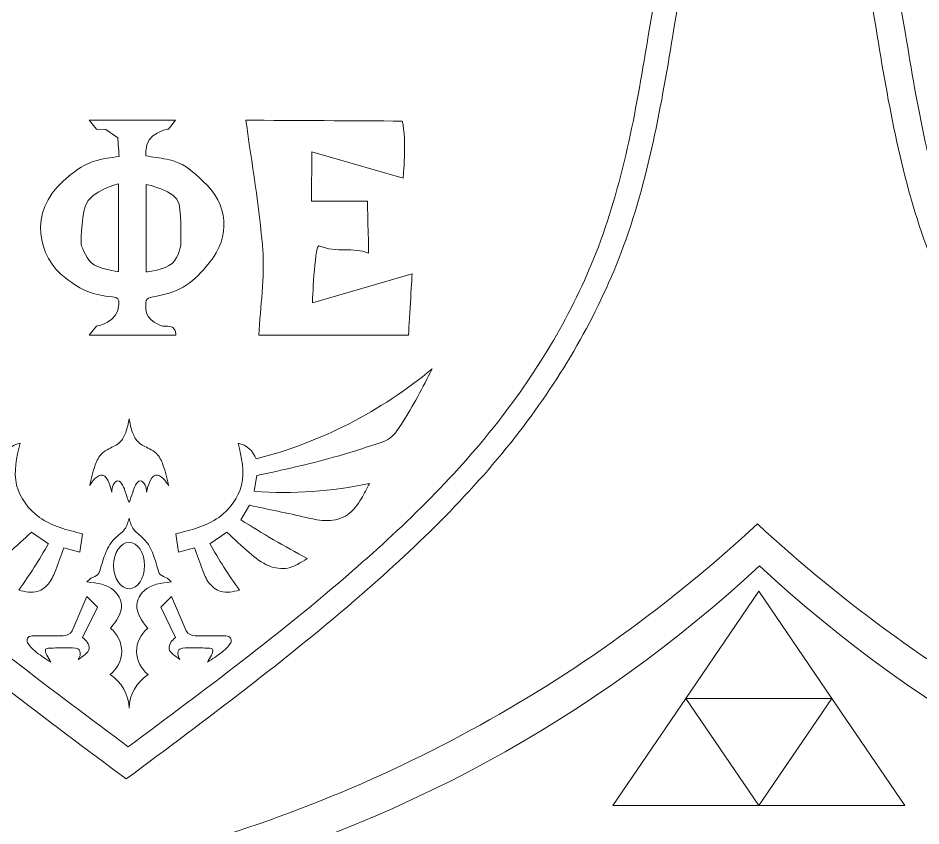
# Model space of a CAD drawing. Header units: inches. Extents: x 0 to 12, y 0 to 12.
# Drawn here: x 8.977 to 10.195, y 5.229 to 6.319 of the extents above; entities that cross this region are included whole.
import ezdxf

# ---------------------------------------------------------------- set-up
doc = ezdxf.new("R2010")
doc.units = ezdxf.units.IN
doc.header["$MEASUREMENT"] = 0

msp = doc.modelspace()

# ---------------------------------------------------------------- linework, layer by layer
at = {"color": 250, "lineweight": 0}
for p, q in [((9.8621, 6.3055), (9.9546, 6.8407)), ((10.0424, 6.8407), (10.1349, 6.3055))]:
    msp.add_line(p, q, dxfattribs=at)
at = {"color": 5, "lineweight": 0}
for p, q in [((9.8279, 6.2983), (9.9158, 6.8067)), ((10.0867, 6.8067), (10.1746, 6.2983)), ((9.2958, 5.6809), (9.299, 5.7021)), ((9.2777, 5.6423), (9.2894, 5.662)), ((9.0181, 5.6102), (8.9949, 5.6256)), ((9.064, 5.6237), (9.0602, 5.5989)), ((9.1897, 5.6237), (9.1935, 5.5989)), ((9.2356, 5.6102), (9.2588, 5.6256)), ((9.0602, 5.5989), (9.0385, 5.6046)), ((9.1935, 5.5989), (9.2152, 5.6046)), ((9.9766, 5.5463), (9.8782, 5.4015)), ((10.0751, 5.4015), (9.9766, 5.5463)), ((9.0499, 5.4925), (9.0698, 5.5388)), ((9.0698, 5.5388), (9.0842, 5.5244)), ((9.1839, 5.5388), (9.1694, 5.5244)), ((9.2038, 5.4925), (9.1839, 5.5388)), ((9.0842, 5.5244), (9.0641, 5.4836)), ((9.1694, 5.5244), (9.1895, 5.4836)), ((8.9961, 5.4858), (9.0378, 5.4858)), ((9.2575, 5.4858), (9.2158, 5.4858)), ((9.8782, 5.4015), (9.7797, 5.2568)), ((9.9766, 5.2568), (9.8782, 5.4015)), ((9.8782, 5.4015), (10.0751, 5.4015)), ((10.0751, 5.4015), (9.9766, 5.2568)), ((10.1735, 5.2568), (10.0751, 5.4015)), ((9.7797, 5.2568), (9.9766, 5.2568)), ((9.9766, 5.2568), (10.1735, 5.2568))]:
    msp.add_line(p, q, dxfattribs=at)
for centre, radius, start, end in [((9.1486, 6.3098), 0.604, 284.3341, 309.8666), ((8.986, 5.7142), 0.0322, 101.4674, 161.1937), ((9.2676, 5.7142), 0.0322, 18.8063, 78.5326), ((9.3361, 6.23), 0.5506, 265.8076, 282.0733), ((10.0692, 6.8968), 1.4833, 237.7506, 241.7403), ((8.3584, 5.9895), 0.7609, 324.5017, 330.1066), ((9.8952, 5.9895), 0.7609, 209.8934, 215.4983), ((9.4577, 6.9041), 1.8077, 227.0707, 255.8739), ((8.7463, 6.9041), 1.8077, 284.1261, 312.9293), ((11.2088, 6.9041), 1.8077, 227.0707, 255.8739), ((9.0776, 5.465), 0.0392, 306.8379, 52.1804), ((9.1761, 5.465), 0.0392, 127.8196, 233.1621), ((9.0376, 5.5004), 0.0146, 271.0459, 327.1361), ((9.2161, 5.5004), 0.0146, 212.8639, 268.9541), ((9.0708, 5.3864), 0.0561, 1.9204, 57.3192), ((9.1828, 5.3864), 0.0561, 122.6808, 178.0796)]:
    msp.add_arc(centre, radius, start, end, dxfattribs=at)
at = {"color": 250, "lineweight": 0}
for centre, start, end in [((9.5198, 7.0303), 227.0707, 255.8739), ((8.6788, 7.0303), 284.1261, 312.9293), ((11.2709, 7.0303), 227.0707, 255.8739)]:
    msp.add_arc(centre, 1.9029, start, end, dxfattribs=at)
at = {"color": 5, "lineweight": 0}
msp.add_ellipse((9.1268, 5.5807), major_axis=(0, 0.0313), ratio=0.665933, dxfattribs=at)
for points, knots in [([(9.463, 6.74), (9.4907, 6.7282), (9.511, 6.7093), (9.5251, 6.6819), (9.5445, 6.6444), (9.5533, 6.605), (9.5533, 6.5633), (9.5533, 6.5546), (9.5519, 6.5459), (9.5512, 6.5372), (9.5518, 6.5288), (9.5545, 6.52), (9.5526, 6.5123), (9.5469, 6.4892), (9.5396, 6.4665), (9.5327, 6.4437), (9.531, 6.438), (9.5284, 6.4325), (9.5263, 6.4269), (9.5157, 6.4155), (9.5051, 6.4041), (9.4946, 6.3927), (9.4941, 6.3922), (9.4944, 6.3911), (9.4944, 6.3903), (9.4944, 6.3903), (9.4944, 6.3906), (9.4944, 6.3906), (9.4709, 6.3701), (9.441, 6.3657), (9.4125, 6.358), (9.404, 6.3557), (9.3947, 6.356), (9.3858, 6.356), (9.2315, 6.3559), (9.0772, 6.3558), (8.9229, 6.3562), (8.911, 6.3563), (8.9063, 6.3519), (8.9033, 6.3412), (8.8963, 6.3164), (8.888, 6.2919), (8.8808, 6.2671), (8.8783, 6.2586), (8.8748, 6.2551), (8.8651, 6.2551), (8.7421, 6.2554), (8.6192, 6.2552), (8.4962, 6.2548), (8.4846, 6.2547), (8.4802, 6.2596), (8.4801, 6.2702), (8.4855, 6.2697), (8.4909, 6.2692), (8.4963, 6.2688), (8.5016, 6.2685), (8.5068, 6.2681), (8.5121, 6.2681), (8.6011, 6.268), (8.6902, 6.268), (8.7792, 6.268), (8.804, 6.268), (8.8288, 6.2678), (8.8536, 6.2683), (8.8576, 6.2684), (8.8641, 6.2709), (8.8651, 6.2738), (8.8761, 6.3047), (8.8862, 6.336), (8.8965, 6.3672), (8.9013, 6.3676), (8.9062, 6.3684), (8.911, 6.3684), (8.9688, 6.3685), (9.0265, 6.3685), (9.0843, 6.3685), (9.0886, 6.3685), (9.0929, 6.3689), (9.0983, 6.3691), (9.0983, 6.3877), (9.0984, 6.4051), (9.0982, 6.4226), (9.098, 6.4591), (9.0976, 6.4957), (9.0973, 6.5323), (9.101, 6.5362), (9.1048, 6.5401), (9.1086, 6.5441), (9.1099, 6.541), (9.1122, 6.5379), (9.1122, 6.5347), (9.1125, 6.4867), (9.1125, 6.4386), (9.1126, 6.3906), (9.1114, 6.385), (9.1099, 6.3795), (9.1092, 6.3739), (9.109, 6.3723), (9.1114, 6.3704), (9.1126, 6.3686), (9.1743, 6.3686), (9.236, 6.3686), (9.2988, 6.3686), (9.2988, 6.3804), (9.2988, 6.3906), (9.2987, 6.4007), (9.2985, 6.4446), (9.2981, 6.4886), (9.2978, 6.5325), (9.3017, 6.5372), (9.3057, 6.5418), (9.3096, 6.5464), (9.3108, 6.5433), (9.3131, 6.5402), (9.3131, 6.5371), (9.3135, 6.4897), (9.3135, 6.4423), (9.3136, 6.3948), (9.312, 6.3865), (9.3103, 6.3782), (9.3087, 6.3699), (9.3126, 6.3694), (9.3166, 6.3684), (9.3206, 6.3685), (9.3478, 6.369), (9.375, 6.3695), (9.4022, 6.3705), (9.4609, 6.3726), (9.5053, 6.4054), (9.5242, 6.4609), (9.5386, 6.5035), (9.5406, 6.5474), (9.5364, 6.592), (9.5308, 6.6513), (9.5111, 6.7019), (9.4554, 6.732), (9.4579, 6.7346), (9.4605, 6.7373), (9.463, 6.74)], [0, 0, 0, 0, 1, 1, 1, 2, 2, 2, 3, 3, 3, 4, 4, 4, 5, 5, 5, 6, 6, 6, 7, 7, 7, 8, 8, 8, 9, 9, 9, 10, 10, 10, 11, 11, 11, 12, 12, 12, 13, 13, 13, 14, 14, 14, 15, 15, 15, 16, 16, 16, 17, 17, 17, 18, 18, 18, 19, 19, 19, 20, 20, 20, 21, 21, 21, 22, 22, 22, 23, 23, 23, 24, 24, 24, 25, 25, 25, 26, 26, 26, 27, 27, 27, 28, 28, 28, 29, 29, 29, 30, 30, 30, 31, 31, 31, 32, 32, 32, 33, 33, 33, 34, 34, 34, 35, 35, 35, 36, 36, 36, 37, 37, 37, 38, 38, 38, 39, 39, 39, 40, 40, 40, 41, 41, 41, 42, 42, 42, 43, 43, 43, 44, 44, 44, 45, 45, 45, 46, 46, 46, 46]), ([(9.1257, 5.3362), (9.023, 5.4126), (8.8426, 5.5468), (8.6175, 5.7663), (8.4716, 6.0156), (8.4394, 6.2005), (8.4235, 6.2983)], [0, 0, 0, 0, 0.0808468, 0.1419248, 0.197496, 0.2597021, 0.2597021, 0.2597021, 0.2597021]), ([(9.1257, 5.3362), (9.2284, 5.4126), (9.4088, 5.5468), (9.6339, 5.7663), (9.7798, 6.0156), (9.812, 6.2005), (9.8279, 6.2983)], [0, 0, 0, 0, 0.0808468, 0.1419248, 0.197496, 0.2597021, 0.2597021, 0.2597021, 0.2597021]), ([(10.8768, 5.3362), (10.774, 5.4126), (10.5937, 5.5468), (10.3685, 5.7663), (10.2226, 6.0156), (10.1905, 6.2005), (10.1746, 6.2983)], [0, 0, 0, 0, 0.0808468, 0.1419248, 0.197496, 0.2597021, 0.2597021, 0.2597021, 0.2597021]), ([(9.299, 5.7021), (9.3338, 5.7097), (9.3889, 5.7216), (9.4467, 5.7402), (9.4806, 5.7511), (9.5062, 5.7881), (9.523, 5.8212), (9.5358, 5.8462)], [0, 0, 0, 0, 0.02753964, 0.04351363, 0.0474821, 0.05463243, 0.07669562, 0.07669562, 0.07669562, 0.07669562]), ([(9.1268, 5.7788), (9.1256, 5.7725), (9.1235, 5.7613), (9.1152, 5.7451), (9.1011, 5.7395), (9.0876, 5.7315), (9.0789, 5.7131), (9.0756, 5.6979), (9.0736, 5.6884)], [0, 0, 0, 0, 0.00496667, 0.00889983, 0.01334248, 0.01630321, 0.02086423, 0.02843291, 0.02843291, 0.02843291, 0.02843291]), ([(9.1268, 5.7788), (9.128, 5.7725), (9.1302, 5.7613), (9.1385, 5.7451), (9.1526, 5.7395), (9.1661, 5.7315), (9.1747, 5.7131), (9.178, 5.6979), (9.1801, 5.6884)], [0, 0, 0, 0, 0.00496667, 0.00889983, 0.01334248, 0.01630321, 0.02086423, 0.02843291, 0.02843291, 0.02843291, 0.02843291]), ([(9.064, 5.6237), (9.0434, 5.6286), (9.0052, 5.6377), (8.9664, 5.6893), (8.9751, 5.7266), (8.9796, 5.7458)], [0, 0, 0, 0, 0.01607831, 0.02987121, 0.04449574, 0.04449574, 0.04449574, 0.04449574]), ([(9.1897, 5.6237), (9.2102, 5.6286), (9.2484, 5.6377), (9.2873, 5.6893), (9.2785, 5.7266), (9.274, 5.7458)], [0, 0, 0, 0, 0.01607831, 0.02987121, 0.04449574, 0.04449574, 0.04449574, 0.04449574]), ([(9.1034, 5.6798), (9.1024, 5.684), (9.1004, 5.6921), (9.0926, 5.7061), (9.0794, 5.6983), (9.0756, 5.6917), (9.0736, 5.6884)], [0, 0, 0, 0, 0.00351206, 0.00679766, 0.00978558, 0.01288207, 0.01288207, 0.01288207, 0.01288207]), ([(9.1502, 5.6798), (9.1512, 5.684), (9.1532, 5.6921), (9.161, 5.7061), (9.1742, 5.6983), (9.1781, 5.6917), (9.1801, 5.6884)], [0, 0, 0, 0, 0.00351206, 0.00679766, 0.00978558, 0.01288207, 0.01288207, 0.01288207, 0.01288207]), ([(9.1268, 5.6657), (9.1251, 5.6702), (9.122, 5.6782), (9.1194, 5.6883), (9.1118, 5.6979), (9.1037, 5.689), (9.1035, 5.683), (9.1034, 5.6798)], [0, 0, 0, 0, 0.00367448, 0.00651244, 0.00872326, 0.0109429, 0.0134626, 0.0134626, 0.0134626, 0.0134626]), ([(9.1268, 5.6657), (9.1285, 5.6702), (9.1316, 5.6782), (9.1342, 5.6883), (9.1418, 5.6979), (9.1499, 5.689), (9.1501, 5.683), (9.1502, 5.6798)], [0, 0, 0, 0, 0.00367448, 0.00651244, 0.00872326, 0.0109429, 0.0134626, 0.0134626, 0.0134626, 0.0134626]), ([(9.2894, 5.662), (9.3149, 5.6567), (9.35, 5.6494), (9.3941, 5.6391), (9.4239, 5.6465), (9.44, 5.6693), (9.4477, 5.6847), (9.4512, 5.6916)], [0, 0, 0, 0, 0.02023305, 0.02779216, 0.03497388, 0.04239776, 0.04841567, 0.04841567, 0.04841567, 0.04841567]), ([(9.1268, 5.6445), (9.1253, 5.6392), (9.1229, 5.6306), (9.1121, 5.6213), (9.0997, 5.6103), (9.0931, 5.5931), (9.0887, 5.5789), (9.0858, 5.567), (9.0757, 5.5649), (9.0716, 5.5604), (9.0699, 5.5586)], [0, 0, 0, 0, 0.00412311, 0.00675957, 0.01082209, 0.01687384, 0.02044886, 0.02277519, 0.025562, 0.02745838, 0.02745838, 0.02745838, 0.02745838]), ([(9.1268, 5.6445), (9.1283, 5.6392), (9.1307, 5.6306), (9.1415, 5.6213), (9.1539, 5.6103), (9.1605, 5.5931), (9.1649, 5.5789), (9.1678, 5.567), (9.178, 5.5649), (9.182, 5.5604), (9.1837, 5.5586)], [0, 0, 0, 0, 0.00412311, 0.00675957, 0.01082209, 0.01687384, 0.02044886, 0.02277519, 0.025562, 0.02745838, 0.02745838, 0.02745838, 0.02745838]), ([(8.9949, 5.6256), (8.9849, 5.6164), (8.9671, 5.6), (8.9414, 5.5788), (8.9107, 5.5743), (8.8951, 5.5847), (8.8868, 5.5902)], [0, 0, 0, 0, 0.01052872, 0.01884852, 0.02537562, 0.03288337, 0.03288337, 0.03288337, 0.03288337]), ([(9.2588, 5.6256), (9.2687, 5.6164), (9.2865, 5.6), (9.3122, 5.5788), (9.343, 5.5743), (9.3585, 5.5847), (9.3669, 5.5902)], [0, 0, 0, 0, 0.01052872, 0.01884852, 0.02537562, 0.03288337, 0.03288337, 0.03288337, 0.03288337]), ([(9.0385, 5.6046), (9.035, 5.5947), (9.0294, 5.5787), (9.0206, 5.5566), (9.0021, 5.5418), (8.9866, 5.5455), (8.9779, 5.5476)], [0, 0, 0, 0, 0.00813648, 0.01321573, 0.01827977, 0.02485473, 0.02485473, 0.02485473, 0.02485473]), ([(9.2152, 5.6046), (9.2186, 5.5947), (9.2242, 5.5787), (9.233, 5.5566), (9.2516, 5.5418), (9.267, 5.5455), (9.2757, 5.5476)], [0, 0, 0, 0, 0.00813648, 0.01321573, 0.01827977, 0.02485473, 0.02485473, 0.02485473, 0.02485473]), ([(9.1016, 5.4959), (9.1096, 5.5062), (9.1224, 5.5227), (9.1048, 5.5548), (9.0836, 5.5571), (9.0699, 5.5586)], [0, 0, 0, 0, 0.00906876, 0.01459213, 0.02458282, 0.02458282, 0.02458282, 0.02458282]), ([(9.152, 5.4959), (9.1441, 5.5062), (9.1313, 5.5227), (9.1488, 5.5548), (9.17, 5.5571), (9.1837, 5.5586)], [0, 0, 0, 0, 0.00906876, 0.01459213, 0.02458282, 0.02458282, 0.02458282, 0.02458282]), ([(9.021, 5.4506), (9.0145, 5.4547), (9.0037, 5.4615), (8.993, 5.4713), (8.9879, 5.4794), (8.991, 5.4855), (8.9947, 5.4857), (8.9961, 5.4858)], [0, 0, 0, 0, 0.00596177, 0.00986587, 0.01130521, 0.01296865, 0.01403095, 0.01403095, 0.01403095, 0.01403095]), ([(9.0641, 5.4836), (9.0664, 5.4817), (9.0711, 5.4779), (9.0755, 5.4639), (9.0637, 5.4587), (9.0584, 5.454), (9.0582, 5.4539)], [0, 0, 0, 0, 0.002263082, 0.004672888, 0.009805081, 0.009973743, 0.009973743, 0.009973743, 0.009973743]), ([(9.1895, 5.4836), (9.1872, 5.4817), (9.1826, 5.4779), (9.1781, 5.4639), (9.1899, 5.4587), (9.1952, 5.454), (9.1954, 5.4539)], [0, 0, 0, 0, 0.002263082, 0.004672888, 0.009805081, 0.009973743, 0.009973743, 0.009973743, 0.009973743]), ([(9.2326, 5.4506), (9.2391, 5.4547), (9.25, 5.4615), (9.2606, 5.4713), (9.2658, 5.4794), (9.2626, 5.4855), (9.2589, 5.4857), (9.2575, 5.4858)], [0, 0, 0, 0, 0.00596177, 0.00986587, 0.01130521, 0.01296865, 0.01403095, 0.01403095, 0.01403095, 0.01403095]), ([(9.021, 5.4506), (9.0192, 5.4537), (9.0166, 5.4581), (9.014, 5.4635), (9.0133, 5.469), (9.0255, 5.4694), (9.0373, 5.47), (9.0505, 5.47), (9.0585, 5.4687), (9.0622, 5.4628), (9.0602, 5.4574), (9.0582, 5.4539)], [0, 0, 0, 0, 0.00278599, 0.00388366, 0.00486863, 0.00626844, 0.01134116, 0.01538852, 0.01640716, 0.01732059, 0.0203083, 0.0203083, 0.0203083, 0.0203083]), ([(9.2326, 5.4506), (9.2344, 5.4537), (9.237, 5.4581), (9.2396, 5.4635), (9.2403, 5.469), (9.2281, 5.4694), (9.2164, 5.47), (9.2031, 5.47), (9.1951, 5.4687), (9.1914, 5.4628), (9.1934, 5.4574), (9.1954, 5.4539)], [0, 0, 0, 0, 0.00278599, 0.00388366, 0.00486863, 0.00626844, 0.01134116, 0.01538852, 0.01640716, 0.01732059, 0.0203083, 0.0203083, 0.0203083, 0.0203083])]:
    msp.add_open_spline(points, degree=3, knots=knots, dxfattribs=at)
at = {"color": 250, "lineweight": 0}
for points in [[(9.123, 5.2928), (9.0148, 5.3732), (8.825, 5.5145), (8.588, 5.7455), (8.4344, 6.008), (8.4005, 6.2025), (8.3838, 6.3055)], [(9.123, 5.2928), (9.2311, 5.3732), (9.4209, 5.5145), (9.6579, 5.7455), (9.8115, 6.008), (9.8454, 6.2025), (9.8621, 6.3055)], [(10.874, 5.2928), (10.7659, 5.3732), (10.576, 5.5145), (10.339, 5.7455), (10.1855, 6.008), (10.1516, 6.2025), (10.1349, 6.3055)]]:
    msp.add_open_spline(points, degree=3, knots=[0, 0, 0, 0, 0.0808468, 0.1419248, 0.197496, 0.2597021, 0.2597021, 0.2597021, 0.2597021], dxfattribs=at)
at = {"color": 2, "lineweight": 0}
for points, knots in [([(9.1894, 6.1818), (9.1894, 6.1818), (9.1798, 6.1696), (9.1798, 6.1696), (9.1798, 6.1696), (9.1491, 6.1655), (9.1493, 6.1395), (9.1493, 6.1377), (9.1493, 6.1358), (9.1493, 6.1334), (9.1588, 6.1319), (9.168, 6.1308), (9.1771, 6.129), (9.2003, 6.1245), (9.2089, 6.1154), (9.2265, 6.0995), (9.2609, 6.0685), (9.2642, 6.0249), (9.235, 5.989), (9.2135, 5.9627), (9.1969, 5.9501), (9.1641, 5.9443), (9.1492, 5.9417), (9.1492, 5.942), (9.1493, 5.9269), (9.1495, 5.9099), (9.172, 5.9039), (9.172, 5.9039), (9.172, 5.9039), (9.1767, 5.9038), (9.179, 5.9037), (9.1908, 5.9037), (9.1897, 5.8916), (9.1897, 5.8916), (9.1897, 5.8916), (9.0731, 5.8916), (9.0731, 5.8916), (9.0731, 5.8916), (9.0827, 5.9037), (9.0827, 5.9037), (9.0827, 5.9037), (9.1127, 5.9081), (9.113, 5.9336), (9.1131, 5.94), (9.112, 5.9425), (9.1045, 5.9432), (9.0774, 5.9458), (9.0637, 5.9516), (9.0413, 5.9683), (9.0033, 5.9967), (8.9907, 6.0577), (9.0378, 6.0994), (9.0584, 6.1175), (9.0706, 6.1259), (9.0972, 6.1304), (9.102, 6.1312), (9.1069, 6.1317), (9.1132, 6.1326), (9.1127, 6.141), (9.1115, 6.1578), (9.1115, 6.1578), (9.1115, 6.1578), (9.0955, 6.1691), (9.0955, 6.1691), (9.0955, 6.1691), (9.0828, 6.1696), (9.0828, 6.1696), (9.0828, 6.1696), (9.0728, 6.1818), (9.0728, 6.1818), (9.0728, 6.1818), (9.1894, 6.1818), (9.1894, 6.1818)], [0, 0, 0, 0, 1, 1, 1, 2, 2, 2, 3, 3, 3, 4, 4, 4, 5, 5, 5, 6, 6, 6, 7, 7, 7, 8, 8, 8, 9, 9, 9, 10, 10, 10, 11, 11, 11, 12, 12, 12, 13, 13, 13, 14, 14, 14, 15, 15, 15, 16, 16, 16, 17, 17, 17, 18, 18, 18, 19, 19, 19, 20, 20, 20, 21, 21, 21, 22, 22, 22, 23, 23, 23, 24, 24, 24, 24]), ([(9.4954, 6.1805), (9.5018, 6.1544), (9.4966, 6.1033), (9.4966, 6.1033), (9.4966, 6.1033), (9.3732, 6.1387), (9.3732, 6.1387), (9.3732, 6.1387), (9.3728, 6.0722), (9.3728, 6.0722), (9.3728, 6.0722), (9.4484, 6.0722), (9.4484, 6.0722), (9.4484, 6.0722), (9.4499, 6.0158), (9.4499, 6.0022), (9.4289, 6.011), (9.4078, 6.0018), (9.3828, 6.0123), (9.3768, 6.0086), (9.3742, 5.9353), (9.3742, 5.9353), (9.3742, 5.9353), (9.5087, 5.9743), (9.5087, 5.9743), (9.5087, 5.9743), (9.5053, 5.9159), (9.5038, 5.8914), (9.4294, 5.8914), (9.3596, 5.8914), (9.3018, 5.8914), (9.304, 5.9308), (9.31, 5.9692), (9.3071, 6.007), (9.3027, 6.0654), (9.2923, 6.1234), (9.2844, 6.1815), (9.3487, 6.1815), (9.4311, 6.1805), (9.4954, 6.1805)], [0, 0, 0, 0, 1, 1, 1, 2, 2, 2, 3, 3, 3, 4, 4, 4, 5, 5, 5, 6, 6, 6, 7, 7, 7, 8, 8, 8, 9, 9, 9, 10, 10, 10, 11, 11, 11, 12, 12, 12, 13, 13, 13, 13]), ([(9.1124, 6.0959), (9.1124, 6.0959), (9.0744, 6.0862), (9.068, 6.0665), (9.0615, 6.0467), (9.0621, 6.0134), (9.0621, 6.0134), (9.0621, 6.0134), (9.0676, 5.9975), (9.0761, 5.989), (9.0847, 5.9805), (9.1124, 5.9774), (9.1124, 5.9774), (9.1124, 5.9774), (9.1124, 6.0959), (9.1124, 6.0959)], [0, 0, 0, 0, 1, 1, 1, 2, 2, 2, 3, 3, 3, 4, 4, 4, 5, 5, 5, 5]), ([(9.15, 5.9771), (9.1518, 5.9771), (9.1748, 5.9795), (9.1847, 5.9884), (9.1946, 5.9974), (9.1965, 6.0136), (9.1965, 6.0136), (9.1965, 6.0136), (9.198, 6.0496), (9.1943, 6.0685), (9.1906, 6.0874), (9.15, 6.0948), (9.15, 6.0948), (9.15, 6.0948), (9.15, 6.0316), (9.15, 5.9771)], [0, 0, 0, 0, 1, 1, 1, 2, 2, 2, 3, 3, 3, 4, 4, 4, 5, 5, 5, 5])]:
    msp.add_open_spline(points, degree=3, knots=knots, dxfattribs=at)

doc.saveas('drawing.dxf')
